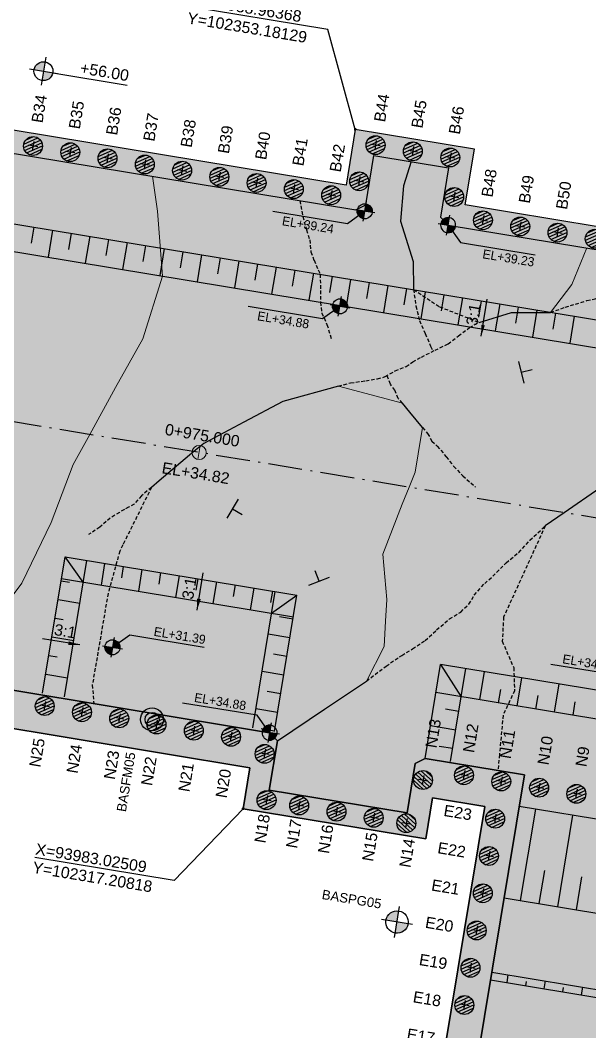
# Model space of a CAD drawing. Header units: metres. Extents: x 93017 to 94633, y 101979 to 102793.
# Drawn here: x 94204.4 to 94234.5, y 102266.9 to 102320.5 of the extents above; entities that cross this region are included whole.
import ezdxf
from ezdxf.enums import TextEntityAlignment as Align

# ---------------------------------------------------------------- set-up
doc = ezdxf.new("R2010")
doc.units = ezdxf.units.M
doc.header["$LTSCALE"] = 0.75
doc.header["$MEASUREMENT"] = 0
doc.linetypes.add('ACAD_ISO10W100', pattern=[18, 12, -3, 0, -3])
doc.linetypes.add('DASHED', pattern=[0.75, 0.5, -0.25])
for name, color, linetype in [('A-LEVELS', 2, 'Continuous'), ('CW403-Text 0.30 Height', 2, 'Continuous'), ('LEZANTES', 6, 'Continuous'), ('NAMEG', 6, 'Continuous'), ('OTM Hatch 0.15', 1, 'Continuous'), ('OTM Leaders', 2, 'Continuous'), ('OTM Levels 0.25', 2, 'Continuous'), ('OTM Line 0.11', 11, 'Continuous'), ('OTM Line 0.15', 1, 'Continuous'), ('OTM Line 0.35', 3, 'Continuous'), ('OTM Line 0.50', 6, 'Continuous'), ('OTM Line Axis 0.15', 1, 'ACAD_ISO10W100'), ('OTM Text 0.25', 2, 'Continuous'), ('STEEL1', 6, 'Continuous'), ('TEXT', 2, 'Continuous'), ('TOPO_POINTS', 2, 'Continuous')]:
    doc.layers.add(name, color=color, linetype=linetype)
doc.layers.add('contacts', color=2, linetype='Continuous', lineweight=20)
doc.styles.add('ARIAL', font='ARIAL.TTF')
doc.styles.add('DIM', font='wgsimpl.shx', dxfattribs={"width": 0.85})
doc.styles.add('WG-SIMPL', font='ugsimpl.shx', dxfattribs={"width": 1.05})
doc.dimstyles.new('Metro 1 to 100', dxfattribs={"dimtxt": 0.4, "dimasz": 0.3, "dimexe": 0, "dimexo": 0, "dimgap": 0.15, "dimtad": 1, "dimzin": 1, "dimdsep": 46, "dimtxsty": 'DIM', "dimcen": 0, "dimclrd": 256, "dimclre": 256, "dimclrt": 256, "dimadec": 0, "dimazin": 0, "dimtfac": 0.002556, "dimtmove": 2, "dimatfit": 0, "dimfxl": 0, "dimtolj": 1, "dimtzin": 0, "dimlwe": -1, "dimarcsym": 0})

# ---------------------------------------------------------------- blocks, each defined once
blk = doc.blocks.new('A-LEVEL')
at = {"layer": 'A-LEVELS'}
h = blk.add_hatch(color=256, dxfattribs=at)
h.paths.add_polyline_path([(0, 0.25, 0.414214), (-0.25, 0), (0, 0)])
h.paths.add_polyline_path([(0.25, 0), (0, 0), (0, -0.25, 0.414214)])
for p, q in [((0, 0.375), (0, -0.375)), ((-0.375, 0), (0.375, 0)), ((0.25, 0), (2.25, 0))]:
    blk.add_line(p, q, dxfattribs=at)
blk.add_circle((0, 0), 0.25, dxfattribs=at)
at = {"layer": 'A-LEVELS', "style": 'WG-SIMPL', "width": 1.05}
for rotation, p in [(360, (2.25, 0.101)), (0, (2.25, -0.401))]:
    blk.add_attdef('±000.0', text='', height=0.3, rotation=rotation, dxfattribs=at).set_placement(p, align=Align.RIGHT)
blk = doc.blocks.new('OTM Levels 0.35 1.200 plan EL')
at = {"layer": 'OTM Levels 0.25'}
for points in [[(0, 0.5, -0.414214), (0.5, 0), (0, 0)], [(-0.5, 0), (0, 0), (0, -0.5, -0.414214)]]:
    blk.add_hatch(color=256, dxfattribs=at).paths.add_polyline_path(points)
for p, q in [((0, 0), (1, 1)), ((1, 1), (6, 1)), ((-0.667, 0), (0.667, 0)), ((0, 0.667), (0, -0.667))]:
    blk.add_line(p, q, dxfattribs=at)
blk.add_circle((0, 0), 0.5, dxfattribs=at)
at = {"layer": 'OTM Levels 0.25', "style": 'WG-SIMPL'}
blk.add_attdef('EL+99.99', text='', height=0.6, dxfattribs=at).set_placement((6, 1.198), align=Align.RIGHT)
blk = doc.blocks.new('gh')
h = blk.add_hatch(color=132)
h.paths.add_polyline_path([(159.5, -197.427), (160.7, -197.427), (160.7, -201.426), (159.5, -201.426)])
h.paths.add_polyline_path([(157.514, -206.184), (160.399, -206.184), (160.7, -205.303), (160.7, -203.555), (159.5, -203.555), (159.5, -204.984), (157.514, -204.984)])
h.paths.add_polyline_path([(147.05, -224.994), (148.85, -224.994), (148.85, -229.266), (147.05, -229.014)])
h.paths.add_polyline_path([(104.647, -215.444), (104.647, -213.444), (119.626, -213.444), (120.1, -213.796), (120.1, -216.444), (127.5, -216.444), (127.5, -213.796), (127.974, -213.444), (133.3, -213.444), (133.3, -229.014), (137.146, -229.014), (137.146, -230.814), (131.5, -230.814), (131.5, -215.444), (128.7, -215.444), (128.7, -217.644), (118.9, -217.644), (118.9, -215.444)])
h.paths.add_polyline_path([(72.65, -189.444), (72.65, -185.384), (119.626, -185.384), (120.1, -185.032), (120.1, -182.384), (124.1, -182.384), (124.1, -185.032), (124.574, -185.384), (140.235, -185.384), (144.717, -178.282), (153.507, -183.826), (154.148, -182.811), (144.345, -176.624), (139.573, -184.184), (125.3, -184.184), (125.3, -181.184), (118.9, -181.184), (118.9, -184.184), (71.45, -184.184), (71.45, -189.444)])
h.paths.add_polyline_path([(100.647, -213.444), (102.647, -213.444), (102.647, -215.444), (102.134, -215.444), (100.647, -214.984)])
h.paths.add_polyline_path([(66.992, -189.764), (68.992, -189.764), (68.992, -190.964), (66.992, -190.964)])
h.paths.add_polyline_path([(62.992, -189.764), (64.992, -189.764), (64.992, -190.964), (62.992, -190.964)])
h.paths.add_polyline_path([(58.992, -189.764), (60.992, -189.764), (60.992, -190.964), (58.992, -190.964)])
h = blk.add_hatch(color=132)
edge = h.paths.add_edge_path()
edge.add_arc((142.18, -213.994), 0.5, 0, 360)
edge = h.paths.add_edge_path()
edge.add_arc((140.18, -213.994), 0.5, 0, 360)
edge = h.paths.add_edge_path()
edge.add_arc((138.18, -213.994), 0.5, 0, 360)
edge = h.paths.add_edge_path()
edge.add_arc((136.18, -213.994), 0.5, 0, 360)
edge = h.paths.add_edge_path()
edge.add_arc((134.18, -213.994), 0.5, 0, 360)
at = {"layer": 'LEZANTES', "color": 2, "ltscale": 0.5}
for points in [[(72.65, -189.444), (72.65, -185.384), (119.626, -185.384), (120.1, -185.032), (120.1, -182.384), (124.1, -182.384), (124.1, -185.032), (124.574, -185.384), (140.235, -185.384), (144.717, -178.282), (153.507, -183.826), (154.148, -182.811), (144.345, -176.624), (139.573, -184.184), (125.3, -184.184), (125.3, -181.184), (118.9, -181.184), (118.9, -184.184), (71.45, -184.184), (71.45, -189.444), (72.65, -189.444)], [(104.647, -215.444), (104.647, -213.444), (119.626, -213.444), (120.1, -213.796), (120.1, -216.444), (127.5, -216.444), (127.5, -213.796), (127.974, -213.444), (133.3, -213.444), (133.3, -229.014), (137.146, -229.014), (137.146, -230.814), (131.5, -230.814), (131.5, -215.444), (128.7, -215.444), (128.7, -217.644), (118.9, -217.644), (118.9, -215.444), (104.647, -215.444)]]:
    blk.add_lwpolyline(points, dxfattribs=at)
for centre in [(134.18, -213.994), (136.18, -213.994)]:
    blk.add_circle(centre, 0.5, dxfattribs=at)

msp = doc.modelspace()

# ---------------------------------------------------------------- hatches: boundary and pattern name
at = {"lineweight": -3}
msp.add_hatch(color=43, dxfattribs=at).paths.add_polyline_path([(94211.387, 102312.206), (94222.153, 102310.429), (94222.678, 102310.699), (94223.109, 102313.311), (94225.077, 102312.986), (94224.666, 102311.704), (94224.513, 102309.824), (94225.177, 102307.694), (94225.205, 102306.218), (94226.579, 102305.301), (94228.672, 102304.472), (94230.397, 102304.986), (94232.465, 102304.999), (94233.584, 102306.47), (94234.372, 102308.411), (94237.998, 102307.813), (94242.092, 102307.137), (94242.486, 102307.072), (94243.07, 102307.729), (94248.066, 102313.349), (94255.67, 102306.594), (94254.917, 102305.112), (94252.651, 102301.667), (94251.579, 102300.374), (94250.484, 102296.128), (94249.303, 102293.374), (94248.957, 102291.002), (94249.683, 102287.305), (94249.379, 102282.608), (94249.437, 102281.057), (94248.703, 102277.606), (94244.64, 102278.277), (94243.746, 102272.861), (94243.299, 102276.584), (94243.394, 102280.847), (94243.014, 102282.731), (94243.705, 102286.463), (94243.271, 102289.984), (94241.278, 102293.051), (94239.061, 102296.462), (94236.951, 102296.992), (94233.183, 102294.388), (94232.179, 102293.693), (94229.974, 102288.863), (94229.9, 102287.584), (94230.51, 102286.188), (94230.551, 102284.965), (94229.944, 102283.666), (94229.755, 102281.581), (94229.679, 102280.746), (94225.819, 102281.384), (94225.294, 102281.113), (94224.863, 102278.501), (94217.561, 102279.706), (94217.993, 102282.319), (94220.493, 102283.994), (94222.709, 102285.479), (94223.658, 102287.309), (94223.725, 102288.64), (94223.784, 102289.803), (94223.577, 102292.19), (94224.594, 102294.841), (94224.967, 102295.744), (94225.296, 102296.54), (94225.455, 102297.505), (94225.685, 102298.9), (94225.007, 102299.722), (94224.619, 102300.193), (94221.225, 102301.091), (94218.283, 102300.274), (94216.224, 102299.184), (94214.099, 102298.065), (94213.575, 102297.625), (94211.737, 102296.08), (94211.326, 102295.734), (94209.814, 102292.688), (94209.65, 102292.357), (94209.029, 102290.118), (94208.195, 102285.269), (94208.275, 102284.28), (94200.623, 102285.543), (94204.471, 102290.664), (94206.019, 102293.87), (94207.178, 102296.948), (94208.057, 102298.535), (94209.43, 102301.014), (94210.864, 102303.601), (94211.908, 102306.923), (94211.652, 102310.362)])
at = {"lineweight": -3, "true_color": 0xdebd9c}
for points in [[(94224.513, 102309.824), (94225.177, 102307.694), (94225.205, 102306.218), (94226.579, 102305.301), (94228.672, 102304.472), (94230.397, 102304.986), (94232.465, 102304.999), (94233.584, 102306.47), (94234.372, 102308.411), (94227.034, 102309.623), (94226.624, 102310.048), (94227.056, 102312.66), (94225.077, 102312.986), (94224.666, 102311.704)], [(94217.993, 102282.319), (94220.493, 102283.994), (94222.709, 102285.479), (94223.658, 102287.309), (94223.784, 102289.803), (94223.577, 102292.19), (94224.594, 102294.841), (94225.296, 102296.54), (94225.685, 102298.9), (94224.619, 102300.193), (94221.225, 102301.091), (94218.283, 102300.274), (94216.224, 102299.184), (94214.099, 102298.065), (94211.326, 102295.734), (94209.65, 102292.357), (94209.029, 102290.118), (94208.195, 102285.269), (94208.275, 102284.28), (94217.583, 102282.743)], [(94242.104, 102262.914), (94243.746, 102272.861), (94243.299, 102276.584), (94243.347, 102278.734), (94243.394, 102280.847), (94243.014, 102282.731), (94243.705, 102286.463), (94243.271, 102289.984), (94239.061, 102296.462), (94236.951, 102296.992), (94234.962, 102295.617), (94232.179, 102293.693), (94230.951, 102291.004), (94229.974, 102288.863), (94229.9, 102287.584), (94230.51, 102286.188), (94230.551, 102284.965), (94229.944, 102283.666), (94229.679, 102280.746), (94231.074, 102280.516), (94230.711, 102278.32), (94228.538, 102265.154)]]:
    msp.add_hatch(color=31, dxfattribs=at).paths.add_polyline_path(points)
at = {"layer": 'CW403-Text 0.30 Height', "ltscale": 0.1}
h = msp.add_hatch(color=253, dxfattribs=at)
edge = h.paths.add_edge_path()
edge.add_arc((94211.359, 102283.446), 0.606, 0, 360)
edge = h.paths.add_edge_path(flags=16)
edge.add_arc((94211.359, 102283.446), 0.373, 0, 360)
at = {"layer": 'NAMEG'}
h = msp.add_hatch(color=253, dxfattribs=at)
edge = h.paths.add_edge_path()
edge.add_ellipse((94224.332, 102272.714), major_axis=(0.346, -0.483), ratio=1, start_angle=-45, end_angle=45)
edge.add_line((94224.918, 102272.618), (94224.332, 102272.714))
edge.add_line((94224.332, 102272.714), (94224.235, 102272.128))
edge = h.paths.add_edge_path()
edge.add_ellipse((94224.332, 102272.714), major_axis=(0.346, -0.483), ratio=1, start_angle=135, end_angle=225)
edge.add_line((94223.746, 102272.811), (94224.332, 102272.714))
edge.add_line((94224.332, 102272.714), (94224.429, 102273.3))
at = {"layer": 'OTM Line 0.11', "ltscale": 0.1}
h = msp.add_hatch(dxfattribs=at)
h.set_pattern_fill('LINE', color=256, scale=0.05, angle=23.9915, style=0)
h.set_pattern_definition([(23.99150133, (-34400.84536, 50275.85868), (-0.0645479298, 0.14503491737), [])])
edge = h.paths.add_edge_path()
edge.add_arc((94205.055, 102313.809), 0.5, -54.6323, 305.3677)
h = msp.add_hatch(dxfattribs=at)
h.set_pattern_fill('LINE', color=256, scale=0.05, angle=23.9915, style=0)
h.set_pattern_definition([(23.99150133, (-34382.70702, 50275.90493), (-0.0645479298, 0.14503491737), [])])
edge = h.paths.add_edge_path()
edge.add_arc((94223.194, 102313.855), 0.5, -54.6323, 305.3677)
h = msp.add_hatch(dxfattribs=at)
h.set_pattern_fill('LINE', color=256, scale=0.05, angle=23.9915, style=0)
h.set_pattern_definition([(23.99150133, (-34398.87207, 50275.53292), (-0.0645479298, 0.14503491737), [])])
edge = h.paths.add_edge_path()
edge.add_arc((94207.029, 102313.483), 0.5, -54.6323, 305.3677)
h = msp.add_hatch(dxfattribs=at)
h.set_pattern_fill('LINE', color=256, scale=0.05, angle=23.9915, style=0)
h.set_pattern_definition([(23.99150133, (-34380.73372, 50275.57917), (-0.0645479298, 0.14503491737), [])])
edge = h.paths.add_edge_path()
edge.add_arc((94225.167, 102313.529), 0.5, -54.6323, 305.3677)
h = msp.add_hatch(dxfattribs=at)
h.set_pattern_fill('LINE', color=256, scale=0.05, angle=23.9915, style=0)
h.set_pattern_definition([(23.99150133, (-34396.89878, 50275.20716), (-0.0645479298, 0.14503491737), [])])
edge = h.paths.add_edge_path()
edge.add_arc((94209.002, 102313.157), 0.5, -54.6323, 305.3677)
h = msp.add_hatch(dxfattribs=at)
h.set_pattern_fill('LINE', color=256, scale=0.05, angle=23.9915, style=0)
h.set_pattern_definition([(23.99150133, (-34394.92549, 50274.8814), (-0.0645479298, 0.14503491737), [])])
edge = h.paths.add_edge_path()
edge.add_arc((94210.975, 102312.831), 0.5, -54.6323, 305.3677)
h = msp.add_hatch(dxfattribs=at)
h.set_pattern_fill('LINE', color=256, scale=0.05, angle=23.9915, style=0)
h.set_pattern_definition([(23.99150133, (-34378.75056, 50275.25178), (-0.0645479298, 0.14503491737), [])])
edge = h.paths.add_edge_path()
edge.add_arc((94227.15, 102313.202), 0.5, -54.6323, 305.3677)
h = msp.add_hatch(dxfattribs=at)
h.set_pattern_fill('LINE', color=256, scale=0.05, angle=23.9915, style=0)
h.set_pattern_definition([(23.99150133, (-34392.9522, 50274.55564), (-0.0645479298, 0.14503491737), [])])
edge = h.paths.add_edge_path()
edge.add_arc((94212.949, 102312.506), 0.5, -54.6323, 305.3677)
h = msp.add_hatch(dxfattribs=at)
h.set_pattern_fill('LINE', color=256, scale=0.05, angle=23.9915, style=0)
h.set_pattern_definition([(23.99150133, (-34390.9789, 50274.22988), (-0.0645479298, 0.14503491737), [])])
edge = h.paths.add_edge_path()
edge.add_arc((94214.922, 102312.18), 0.5, -54.6323, 305.3677)
h = msp.add_hatch(dxfattribs=at)
h.set_pattern_fill('LINE', color=256, scale=0.05, angle=23.9915, style=0)
h.set_pattern_definition([(23.99150133, (-34389.00561, 50273.90412), (-0.0645479298, 0.14503491737), [])])
edge = h.paths.add_edge_path()
edge.add_arc((94216.895, 102311.854), 0.5, -54.6323, 305.3677)
h = msp.add_hatch(dxfattribs=at)
h.set_pattern_fill('LINE', color=256, scale=0.05, angle=23.9915, style=0)
h.set_pattern_definition([(23.99150133, (-34383.57538, 50273.9908), (-0.0645479298, 0.14503491737), [])])
edge = h.paths.add_edge_path()
edge.add_arc((94222.325, 102311.941), 0.5, -54.6323, 305.3677)
h = msp.add_hatch(dxfattribs=at)
h.set_pattern_fill('LINE', color=256, scale=0.05, angle=23.9915, style=0)
h.set_pattern_definition([(23.99150133, (-34387.03232, 50273.57836), (-0.0645479298, 0.14503491737), [])])
edge = h.paths.add_edge_path()
edge.add_arc((94218.868, 102311.528), 0.5, -54.6323, 305.3677)
h = msp.add_hatch(dxfattribs=at)
h.set_pattern_fill('LINE', color=256, scale=0.05, angle=23.9915, style=0)
h.set_pattern_definition([(23.99150133, (-34385.05903, 50273.2526), (-0.0645479298, 0.14503491737), [])])
edge = h.paths.add_edge_path()
edge.add_arc((94220.842, 102311.203), 0.5, -54.6323, 305.3677)
h = msp.add_hatch(dxfattribs=at)
h.set_pattern_fill('LINE', color=256, scale=0.05, angle=23.9915, style=0)
h.set_pattern_definition([(23.99150133, (-34378.54349, 50273.16012), (-0.0645479298, 0.14503491737), [])])
edge = h.paths.add_edge_path()
edge.add_arc((94227.357, 102311.11), 0.5, -54.6323, 305.3677)
h = msp.add_hatch(dxfattribs=at)
h.set_pattern_fill('LINE', color=256, scale=0.05, angle=23.9915, style=0)
h.set_pattern_definition([(23.99150133, (-34377.02048, 50271.92557), (-0.0645479298, 0.14503491737), [])])
edge = h.paths.add_edge_path()
edge.add_arc((94228.88, 102309.876), 0.5, -54.6323, 305.3677)
h = msp.add_hatch(dxfattribs=at)
h.set_pattern_fill('LINE', color=256, scale=0.05, angle=23.9915, style=0)
h.set_pattern_definition([(23.99150133, (-34375.0472, 50271.59981), (-0.0645479298, 0.14503491737), [])])
edge = h.paths.add_edge_path()
edge.add_arc((94230.854, 102309.55), 0.5, -54.6323, 305.3677)
h = msp.add_hatch(dxfattribs=at)
h.set_pattern_fill('LINE', color=256, scale=0.05, angle=23.9915, style=0)
h.set_pattern_definition([(23.99150133, (-34373.0739, 50271.27405), (-0.0645479298, 0.14503491737), [])])
edge = h.paths.add_edge_path()
edge.add_arc((94232.827, 102309.224), 0.5, -54.6323, 305.3677)
h = msp.add_hatch(dxfattribs=at)
h.set_pattern_fill('LINE', color=256, scale=0.05, angle=23.9915, style=0)
h.set_pattern_definition([(23.99150133, (-34371.10061, 50270.94829), (-0.0645479298, 0.14503491737), [])])
edge = h.paths.add_edge_path()
edge.add_arc((94234.8, 102308.898), 0.5, -54.6323, 305.3677)
h = msp.add_hatch(dxfattribs=at)
h.set_pattern_fill('LINE', color=256, scale=0.05, angle=23.9915, style=0)
h.set_pattern_definition([(23.99150133, (-34400.22628, 50246.2018), (-0.0645479298, 0.14503491737), [])])
edge = h.paths.add_edge_path()
edge.add_arc((94205.674, 102284.152), 0.5, -54.6323, 305.3677)
h = msp.add_hatch(dxfattribs=at)
h.set_pattern_fill('LINE', color=256, scale=0.05, angle=23.9915, style=0)
h.set_pattern_definition([(23.99150133, (-34398.25299, 50245.87604), (-0.0645479298, 0.14503491737), [])])
edge = h.paths.add_edge_path()
edge.add_arc((94207.648, 102283.826), 0.5, -54.6323, 305.3677)
h = msp.add_hatch(dxfattribs=at)
h.set_pattern_fill('LINE', color=256, scale=0.05, angle=23.9915, style=0)
h.set_pattern_definition([(23.99150133, (-34396.2797, 50245.55028), (-0.0645479298, 0.14503491737), [])])
edge = h.paths.add_edge_path()
edge.add_arc((94209.621, 102283.5), 0.5, -54.6323, 305.3677)
h = msp.add_hatch(dxfattribs=at)
h.set_pattern_fill('LINE', color=256, scale=0.05, angle=23.9915, style=0)
h.set_pattern_definition([(23.99150133, (-34394.3064, 50245.22452), (-0.0645479298, 0.14503491737), [])])
edge = h.paths.add_edge_path()
edge.add_arc((94211.594, 102283.174), 0.5, -54.6323, 305.3677)
h = msp.add_hatch(dxfattribs=at)
h.set_pattern_fill('LINE', color=256, scale=0.05, angle=23.9915, style=0)
h.set_pattern_definition([(23.99150133, (-34392.33311, 50244.89876), (-0.0645479298, 0.14503491737), [])])
edge = h.paths.add_edge_path()
edge.add_arc((94213.568, 102282.849), 0.5, -54.6323, 305.3677)
h = msp.add_hatch(dxfattribs=at)
h.set_pattern_fill('LINE', color=256, scale=0.05, angle=23.9915, style=0)
h.set_pattern_definition([(23.99150133, (-34390.35982, 50244.573), (-0.0645479298, 0.14503491737), [])])
edge = h.paths.add_edge_path()
edge.add_arc((94215.541, 102282.523), 0.5, -54.6323, 305.3677)
h = msp.add_hatch(dxfattribs=at)
h.set_pattern_fill('LINE', color=256, scale=0.05, angle=23.9915, style=0)
h.set_pattern_definition([(23.99150133, (-34388.58067, 50243.67118), (-0.0645479298, 0.14503491737), [])])
edge = h.paths.add_edge_path()
edge.add_arc((94217.32, 102281.621), 0.5, -54.6323, 305.3677)
h = msp.add_hatch(dxfattribs=at)
h.set_pattern_fill('LINE', color=256, scale=0.05, angle=23.9915, style=0)
h.set_pattern_definition([(137.26035642, (199282.396, 11668.3283), (0.10773854548, 0.1165931744), [])])
edge = h.paths.add_edge_path()
edge.add_arc((94225.707, 102280.237), 0.5, 215.8842, 575.8842, ccw=False)
h = msp.add_hatch(dxfattribs=at)
h.set_pattern_fill('LINE', color=256, scale=0.05, angle=23.9915, style=0)
h.set_pattern_definition([(23.99150133, (-34378.0245, 50242.53664), (-0.0645479298, 0.14503491737), [])])
edge = h.paths.add_edge_path()
edge.add_arc((94227.876, 102280.487), 0.5, -54.6323, 305.3677)
h = msp.add_hatch(dxfattribs=at)
h.set_pattern_fill('LINE', color=256, scale=0.05, angle=23.9915, style=0)
h.set_pattern_definition([(23.99150133, (-34376.0512, 50242.21088), (-0.0645479298, 0.14503491737), [])])
edge = h.paths.add_edge_path()
edge.add_arc((94229.85, 102280.161), 0.5, -54.6323, 305.3677)
h = msp.add_hatch(dxfattribs=at)
h.set_pattern_fill('LINE', color=256, scale=0.05, angle=23.9915, style=0)
h.set_pattern_definition([(23.99150133, (-34374.04831, 50241.88024), (-0.0645479298, 0.14503491737), [])])
edge = h.paths.add_edge_path()
edge.add_arc((94231.852, 102279.83), 0.5, -54.6323, 305.3677)
h = msp.add_hatch(dxfattribs=at)
h.set_pattern_fill('LINE', color=256, scale=0.05, angle=23.9915, style=0)
h.set_pattern_definition([(23.99150133, (-34372.07502, 50241.55448), (-0.0645479298, 0.14503491737), [])])
edge = h.paths.add_edge_path()
edge.add_arc((94233.826, 102279.504), 0.5, -54.6323, 305.3677)
h = msp.add_hatch(dxfattribs=at)
h.set_pattern_fill('LINE', color=256, scale=0.05, angle=23.9915, style=0)
h.set_pattern_definition([(23.99150133, (-34388.47826, 50241.22179), (-0.0645479298, 0.14503491737), [])])
edge = h.paths.add_edge_path()
edge.add_arc((94217.422, 102279.172), 0.5, -54.6323, 305.3677)
h = msp.add_hatch(dxfattribs=at)
h.set_pattern_fill('LINE', color=256, scale=0.05, angle=23.9915, style=0)
h.set_pattern_definition([(23.99150133, (-34386.75163, 50240.93675), (-0.0645479298, 0.14503491737), [])])
edge = h.paths.add_edge_path()
edge.add_arc((94219.149, 102278.887), 0.5, -54.6323, 305.3677)
h = msp.add_hatch(dxfattribs=at)
h.set_pattern_fill('LINE', color=256, scale=0.05, angle=23.9915, style=0)
h.set_pattern_definition([(23.99150133, (-34384.7734, 50240.61017), (-0.0645479298, 0.14503491737), [])])
edge = h.paths.add_edge_path()
edge.add_arc((94221.127, 102278.56), 0.5, -54.6323, 305.3677)
h = msp.add_hatch(dxfattribs=at)
h.set_pattern_fill('LINE', color=256, scale=0.05, angle=23.9915, style=0)
h.set_pattern_definition([(23.99150133, (-34382.80504, 50240.28523), (-0.0645479298, 0.14503491737), [])])
edge = h.paths.add_edge_path()
edge.add_arc((94223.096, 102278.235), 0.5, -54.6323, 305.3677)
h = msp.add_hatch(dxfattribs=at)
h.set_pattern_fill('LINE', color=256, scale=0.05, angle=23.9915, style=0)
h.set_pattern_definition([(137.26035642, (199281.51176, 11666.04179), (0.10773854548, 0.1165931744), [])])
edge = h.paths.add_edge_path()
edge.add_arc((94224.822, 102277.95), 0.5, 215.8842, 575.8842, ccw=False)
h = msp.add_hatch(dxfattribs=at)
h.set_pattern_fill('LINE', color=256, scale=0.05, angle=23.9915, style=0)
h.set_pattern_definition([(23.99150133, (-34376.37696, 50240.23759), (-0.0645479298, 0.14503491737), [])])
edge = h.paths.add_edge_path()
edge.add_arc((94229.524, 102278.188), 0.5, -54.6323, 305.3677)
h = msp.add_hatch(dxfattribs=at)
h.set_pattern_fill('LINE', color=256, scale=0.05, angle=23.9915, style=0)
h.set_pattern_definition([(23.99150133, (-34376.70272, 50238.2643), (-0.0645479298, 0.14503491737), [])])
edge = h.paths.add_edge_path()
edge.add_arc((94229.198, 102276.214), 0.5, -54.6323, 305.3677)
h = msp.add_hatch(dxfattribs=at)
h.set_pattern_fill('LINE', color=256, scale=0.05, angle=23.9915, style=0)
h.set_pattern_definition([(23.99150133, (-34377.02863, 50236.29006), (-0.0645479298, 0.14503491737), [])])
edge = h.paths.add_edge_path()
edge.add_arc((94228.872, 102274.24), 0.5, -54.6323, 305.3677)
h = msp.add_hatch(dxfattribs=at)
h.set_pattern_fill('LINE', color=256, scale=0.05, angle=23.9915, style=0)
h.set_pattern_definition([(23.99150133, (-34377.35424, 50234.31771), (-0.0645479298, 0.14503491737), [])])
edge = h.paths.add_edge_path()
edge.add_arc((94228.546, 102272.268), 0.5, -54.6323, 305.3677)
h = msp.add_hatch(dxfattribs=at)
h.set_pattern_fill('LINE', color=256, scale=0.05, angle=23.9915, style=0)
h.set_pattern_definition([(23.99150133, (-34377.68, 50232.34442), (-0.0645479298, 0.14503491737), [])])
edge = h.paths.add_edge_path()
edge.add_arc((94228.221, 102270.294), 0.5, -54.6323, 305.3677)
h = msp.add_hatch(dxfattribs=at)
h.set_pattern_fill('LINE', color=256, scale=0.05, angle=23.9915, style=0)
h.set_pattern_definition([(23.99150133, (-34378.00576, 50230.37113), (-0.0645479298, 0.14503491737), [])])
edge = h.paths.add_edge_path()
edge.add_arc((94227.895, 102268.321), 0.5, -54.6323, 305.3677)
at = {"layer": 'OTM Text 0.25', "ltscale": 0.5, "true_color": 0xc4c487}
msp.add_hatch(color=53, dxfattribs=at).paths.add_polyline_path([(94203.012, 102313.588), (94201.888, 102311.96), (94198.192, 102307.308), (94193.743, 102300.899), (94193.564, 102298.749), (94192.528, 102293.686), (94192.134, 102288.894), (94197.953, 102285.984), (94200.623, 102285.543), (94202.51, 102288.054), (94204.471, 102290.664), (94206.019, 102293.87), (94207.178, 102296.948), (94208.925, 102300.102), (94209.43, 102301.014), (94210.864, 102303.601), (94211.908, 102306.923), (94211.652, 102310.362), (94211.387, 102312.206)])

# ---------------------------------------------------------------- linework, layer by layer
at = {"color": 1, "lineweight": -3}
for points in [[(94225.077, 102312.986), (94224.666, 102311.704), (94224.513, 102309.824), (94225.177, 102307.694), (94225.205, 102306.218)], [(94228.672, 102304.472), (94230.397, 102304.986), (94232.465, 102304.999)], [(94221.225, 102301.091), (94218.283, 102300.274), (94216.224, 102299.184), (94214.099, 102298.065), (94213.575, 102297.625), (94211.737, 102296.08), (94211.326, 102295.734)], [(94225.685, 102298.9), (94225.007, 102299.722), (94224.619, 102300.193)], [(94236.951, 102296.992), (94233.183, 102294.388), (94232.179, 102293.693)], [(94217.993, 102282.319), (94220.493, 102283.994), (94222.709, 102285.479)]]:
    msp.add_lwpolyline(points, dxfattribs=at)
at = {"layer": 'contacts'}
for p, q in [((94233.584, 102306.47), (94234.372, 102308.411)), ((94232.465, 102304.999), (94233.584, 102306.47)), ((94224.619, 102300.193), (94221.225, 102301.091))]:
    msp.add_line(p, q, dxfattribs=at)
at = {"layer": 'contacts', "flags": 128}
for points in [[(94200.623, 102285.543), (94204.471, 102290.664), (94206.019, 102293.87), (94207.178, 102296.948), (94208.057, 102298.535), (94209.43, 102301.014), (94210.864, 102303.601), (94211.908, 102306.923), (94211.652, 102310.362), (94211.387, 102312.206)], [(94222.709, 102285.479), (94223.658, 102287.309), (94223.725, 102288.64), (94223.784, 102289.803), (94223.577, 102292.19), (94224.594, 102294.841), (94224.967, 102295.744), (94225.296, 102296.54), (94225.455, 102297.505), (94225.685, 102298.9)]]:
    msp.add_lwpolyline(points, dxfattribs=at)
at = {"layer": 'CW403-Text 0.30 Height', "color": 253, "ltscale": 0.1}
for radius in [0.606, 0.373]:
    msp.add_circle((94211.359, 102283.446), radius, dxfattribs=at)
at = {"layer": 'LEZANTES', "color": 2, "ltscale": 0.5}
for points in [[(94244.535, 102266.588), (94246.221, 102276.799), (94250.918, 102276.024), (94253.144, 102279.754), (94253.864, 102284.112), (94256.147, 102283.735), (94258.993, 102283.265), (94259.434, 102284.085), (94259.719, 102285.811), (94260.065, 102287.91), (94260.717, 102291.856), (94261.496, 102296.575), (94256.069, 102297.471), (94257.563, 102306.518), (94256.633, 102307.344), (94247.969, 102315.046), (94242.029, 102308.364), (94227.946, 102310.688), (94228.435, 102313.648), (94222.121, 102314.691), (94221.632, 102311.731), (94174.816, 102319.46)], [(94175.804, 102318.08), (94222.153, 102310.429), (94222.678, 102310.699), (94223.109, 102313.311), (94227.056, 102312.66), (94226.624, 102310.048), (94227.034, 102309.623), (94242.486, 102307.072), (94248.066, 102313.349), (94255.836, 102306.447), (94256.271, 102306.06), (94254.69, 102296.483), (94260.116, 102295.587), (94259.533, 102292.052), (94258.881, 102288.106), (94258.535, 102286.006), (94258.302, 102284.596), (94256.342, 102284.919), (94252.875, 102285.491), (94251.997, 102280.173), (94250.307, 102277.341), (94244.64, 102278.277), (94242.759, 102266.881)], [(94228.538, 102265.154), (94231.074, 102280.516), (94225.819, 102281.384), (94225.294, 102281.113), (94224.863, 102278.501), (94217.561, 102279.706), (94217.993, 102282.319), (94217.583, 102282.743), (94202.804, 102285.183)], [(94202.478, 102283.21), (94216.54, 102280.888), (94216.182, 102278.718), (94225.851, 102277.121), (94226.209, 102279.292), (94228.972, 102278.836), (94226.468, 102263.671)]]:
    msp.add_lwpolyline(points, dxfattribs=at)
at = {"layer": 'NAMEG', "color": 253}
for p, q in [((94224.196, 102271.894, -60.208), (94224.467, 102273.535, -60.208)), ((94225.152, 102272.579, -60.208), (94223.511, 102272.85, -60.208))]:
    msp.add_line(p, q, dxfattribs=at)
msp.add_ellipse((94224.332, 102272.714, -60.208), major_axis=(-0.483, -0.346), ratio=1, start_param=5.497787, end_param=11.780972, dxfattribs=at)
at = {"layer": 'OTM Hatch 0.15'}
for p, q in [((94205.1, 102309.517), (94204.96, 102308.663)), ((94206.087, 102309.354), (94205.851, 102307.923)), ((94207.074, 102309.191), (94206.933, 102308.337)), ((94208.06, 102309.028), (94207.824, 102307.597)), ((94209.047, 102308.865), (94208.906, 102308.012)), ((94210.034, 102308.702), (94209.798, 102307.272)), ((94211.02, 102308.539), (94210.879, 102307.686)), ((94212.007, 102308.377), (94211.771, 102306.946)), ((94212.994, 102308.214), (94212.853, 102307.36)), ((94213.98, 102308.051), (94213.744, 102306.62)), ((94214.967, 102307.888), (94214.826, 102307.034)), ((94215.954, 102307.725), (94215.717, 102306.294)), ((94216.94, 102307.562), (94216.799, 102306.709)), ((94217.927, 102307.399), (94217.691, 102305.969)), ((94218.914, 102307.236), (94218.773, 102306.383)), ((94219.9, 102307.073), (94219.664, 102305.643)), ((94220.887, 102306.911), (94220.746, 102306.057)), ((94221.873, 102306.748), (94221.637, 102305.317)), ((94222.86, 102306.585), (94222.719, 102305.731)), ((94223.847, 102306.422), (94223.611, 102304.991)), ((94224.833, 102306.259), (94224.693, 102305.406)), ((94225.82, 102306.096), (94225.584, 102304.666)), ((94226.807, 102305.933), (94226.666, 102305.08)), ((94227.793, 102305.77), (94227.557, 102304.34)), ((94228.78, 102305.608), (94228.639, 102304.754)), ((94229.767, 102305.445), (94229.53, 102304.014)), ((94230.753, 102305.282), (94230.612, 102304.428)), ((94231.74, 102305.119), (94231.504, 102303.688)), ((94232.727, 102304.956), (94232.586, 102304.103)), ((94233.713, 102304.793), (94233.477, 102303.363)), ((94205.565, 102284.829), (94206.758, 102292.051)), ((94206.716, 102284.639), (94207.908, 102291.861)), ((94206.758, 102292.051), (94219.032, 102290.025)), ((94207.718, 102290.71), (94206.758, 102292.051)), ((94208.849, 102291.705), (94208.66, 102290.555)), ((94209.836, 102291.543), (94209.737, 102290.941)), ((94210.823, 102291.38), (94210.633, 102290.229)), ((94206.548, 102290.778), (94206.982, 102290.706)), ((94206.568, 102290.9), (94218.842, 102288.874)), ((94211.809, 102291.217), (94211.71, 102290.615)), ((94212.796, 102291.054), (94212.606, 102289.904)), ((94213.783, 102290.891), (94213.683, 102290.289)), ((94214.769, 102290.728), (94214.579, 102289.578)), ((94215.756, 102290.565), (94215.657, 102289.963)), ((94216.743, 102290.402), (94216.553, 102289.252)), ((94216.689, 102282.992), (94217.881, 102290.214)), ((94217.729, 102290.24), (94217.63, 102289.638)), ((94206.385, 102289.791), (94207.535, 102289.601)), ((94217.691, 102289.064), (94219.032, 102290.025)), ((94217.839, 102282.802), (94219.032, 102290.025)), ((94206.222, 102288.805), (94206.656, 102288.733)), ((94218.822, 102288.752), (94218.111, 102288.869)), ((94206.059, 102287.818), (94207.209, 102287.628)), ((94218.659, 102287.765), (94217.508, 102287.955)), ((94205.896, 102286.831), (94206.33, 102286.76)), ((94218.496, 102286.778), (94217.785, 102286.896)), ((94218.333, 102285.792), (94217.182, 102285.982)), ((94226.64, 102286.361), (94227.731, 102284.641)), ((94228.718, 102284.478), (94228.965, 102285.978)), ((94205.733, 102285.845), (94206.884, 102285.655)), ((94230.691, 102284.152), (94230.938, 102285.652)), ((94218.17, 102284.805), (94217.46, 102284.922)), ((94229.704, 102284.315), (94229.822, 102285.03)), ((94232.664, 102283.826), (94232.912, 102285.326)), ((94231.678, 102283.989), (94231.796, 102284.705)), ((94233.651, 102283.664), (94233.769, 102284.379)), ((94218.007, 102283.819), (94216.857, 102284.008)), ((94227.604, 102283.871), (94226.889, 102283.989)), ((94217.844, 102282.832), (94217.134, 102282.949)), ((94227.441, 102282.884), (94226.103, 102283.105)), ((94227.278, 102281.898), (94226.563, 102282.016)), ((94230.872, 102273.852), (94231.672, 102278.695)), ((94232.846, 102273.526), (94233.645, 102278.369)), ((94231.859, 102273.689), (94232.148, 102275.437)), ((94233.832, 102273.363), (94234.121, 102275.111)), ((94230.155, 102269.508), (94230.224, 102269.923)), ((94231.142, 102269.345), (94231.179, 102269.57)), ((94232.129, 102269.182), (94232.197, 102269.597)), ((94233.115, 102269.019), (94233.152, 102269.244)), ((94234.102, 102268.857), (94234.17, 102269.272))]:
    msp.add_line(p, q, dxfattribs=at)
at = {"layer": 'OTM Line 0.15'}
for p, q in [((94205.302, 102313.768), (94204.809, 102313.849)), ((94205.096, 102314.055), (94205.015, 102313.562)), ((94223.44, 102313.814), (94222.947, 102313.896)), ((94223.234, 102314.102), (94223.153, 102313.608)), ((94225.208, 102313.776), (94225.126, 102313.282)), ((94207.275, 102313.442), (94206.782, 102313.524)), ((94207.069, 102313.73), (94206.988, 102313.236)), ((94209.043, 102313.404), (94208.961, 102312.91)), ((94225.414, 102313.488), (94224.92, 102313.57)), ((94227.397, 102313.161), (94226.903, 102313.242)), ((94227.191, 102313.448), (94227.109, 102312.955)), ((94209.249, 102313.116), (94208.755, 102313.198)), ((94211.222, 102312.791), (94210.729, 102312.872)), ((94211.016, 102313.078), (94210.935, 102312.585)), ((94212.989, 102312.752), (94212.908, 102312.259)), ((94213.195, 102312.465), (94212.702, 102312.546)), ((94215.168, 102312.139), (94214.675, 102312.221)), ((94214.963, 102312.426), (94214.881, 102311.933)), ((94222.366, 102312.187), (94222.285, 102311.694)), ((94217.142, 102311.813), (94216.648, 102311.895)), ((94216.936, 102312.101), (94216.854, 102311.607)), ((94218.909, 102311.775), (94218.828, 102311.282)), ((94222.572, 102311.9), (94222.079, 102311.981)), ((94219.115, 102311.488), (94218.622, 102311.569)), ((94221.088, 102311.162), (94220.595, 102311.243)), ((94220.882, 102311.449), (94220.801, 102310.956)), ((94227.604, 102311.069), (94227.111, 102311.151)), ((94227.398, 102311.357), (94227.317, 102310.863)), ((94228.921, 102310.122), (94228.84, 102309.629)), ((94229.127, 102309.835), (94228.634, 102309.916)), ((94231.1, 102309.509), (94230.607, 102309.59)), ((94230.894, 102309.796), (94230.813, 102309.303)), ((94232.868, 102309.471), (94232.786, 102308.977)), ((94233.073, 102309.183), (94232.58, 102309.265)), ((94205.715, 102284.398), (94205.634, 102283.905)), ((94205.921, 102284.111), (94205.428, 102284.192)), ((94207.894, 102283.785), (94207.401, 102283.867)), ((94207.688, 102284.073), (94207.607, 102283.579)), ((94209.868, 102283.459), (94209.374, 102283.541)), ((94209.662, 102283.747), (94209.58, 102283.254)), ((94211.841, 102283.134), (94211.348, 102283.215)), ((94211.635, 102283.421), (94211.554, 102282.928)), ((94213.814, 102282.808), (94213.321, 102282.889)), ((94213.608, 102283.095), (94213.527, 102282.602)), ((94215.582, 102282.77), (94215.5, 102282.276)), ((94215.788, 102282.482), (94215.294, 102282.564)), ((94217.567, 102281.58), (94217.073, 102281.662)), ((94217.361, 102281.868), (94217.279, 102281.374)), ((94227.917, 102280.733), (94227.836, 102280.24)), ((94225.46, 102280.277), (94225.953, 102280.196)), ((94225.747, 102280.483), (94225.666, 102279.99)), ((94228.123, 102280.446), (94227.63, 102280.527)), ((94230.096, 102280.12), (94229.603, 102280.202)), ((94229.89, 102280.407), (94229.809, 102279.914)), ((94231.893, 102280.077), (94231.812, 102279.584)), ((94232.099, 102279.789), (94231.606, 102279.871)), ((94234.072, 102279.464), (94233.579, 102279.545)), ((94233.866, 102279.751), (94233.785, 102279.258)), ((94217.669, 102279.131), (94217.176, 102279.212)), ((94217.463, 102279.418), (94217.382, 102278.925)), ((94219.396, 102278.846), (94218.902, 102278.927)), ((94219.19, 102279.133), (94219.108, 102278.64)), ((94221.374, 102278.519), (94220.881, 102278.601)), ((94221.168, 102278.807), (94221.087, 102278.313)), ((94223.136, 102278.482), (94223.055, 102277.988)), ((94229.564, 102278.434), (94229.483, 102277.941)), ((94223.342, 102278.194), (94222.849, 102278.276)), ((94224.576, 102277.991), (94225.069, 102277.909)), ((94224.863, 102278.197), (94224.782, 102277.703)), ((94229.77, 102278.147), (94229.277, 102278.228)), ((94229.445, 102276.174), (94228.951, 102276.255)), ((94229.239, 102276.461), (94229.157, 102275.968)), ((94229.119, 102274.199), (94228.625, 102274.281)), ((94228.913, 102274.487), (94228.831, 102273.993)), ((94228.587, 102272.514), (94228.506, 102272.021)), ((94228.793, 102272.227), (94228.3, 102272.308)), ((94228.261, 102270.541), (94228.18, 102270.048)), ((94228.467, 102270.254), (94227.974, 102270.335)), ((94228.142, 102268.28), (94227.648, 102268.362)), ((94227.936, 102268.568), (94227.854, 102268.074))]:
    msp.add_line(p, q, dxfattribs=at)
at = {"layer": 'OTM Line 0.15', "ltscale": 0.04}
for p, q in [((94184.582, 102312.904), (94255.469, 102301.202)), ((94182.911, 102311.71), (94255.233, 102299.771)), ((94225.819, 102281.384), (94226.64, 102286.361)), ((94252.27, 102282.13), (94226.64, 102286.362)), ((94227.165, 102281.212), (94227.979, 102286.141)), ((94252.071, 102280.623), (94226.393, 102284.862)), ((94244.363, 102276.6), (94230.797, 102278.839)), ((94229.997, 102273.996), (94243.564, 102271.757)), ((94229.349, 102270.067), (94242.915, 102267.827)), ((94229.28, 102269.652), (94242.847, 102267.413))]:
    msp.add_line(p, q, dxfattribs=at)
at = {"layer": 'OTM Line 0.15'}
for centre in [(94205.055, 102313.809), (94223.194, 102313.855), (94207.029, 102313.483), (94225.167, 102313.529), (94209.002, 102313.157), (94210.975, 102312.831), (94227.15, 102313.202), (94212.949, 102312.506), (94214.922, 102312.18), (94216.895, 102311.854), (94222.325, 102311.941), (94218.868, 102311.528), (94220.842, 102311.203), (94227.357, 102311.11), (94228.88, 102309.876), (94230.854, 102309.55), (94232.827, 102309.224), (94234.8, 102308.898), (94205.674, 102284.152), (94207.648, 102283.826), (94209.621, 102283.5), (94211.594, 102283.174), (94213.568, 102282.849), (94215.541, 102282.523), (94217.32, 102281.621), (94225.707, 102280.237), (94227.876, 102280.487), (94229.85, 102280.161), (94231.852, 102279.83), (94233.826, 102279.504), (94217.422, 102279.172), (94219.149, 102278.887), (94221.127, 102278.56), (94223.096, 102278.235), (94224.822, 102277.95), (94229.524, 102278.188), (94229.198, 102276.214), (94228.872, 102274.24), (94228.546, 102272.268), (94228.221, 102270.294), (94227.895, 102268.321)]:
    msp.add_circle(centre, 0.5, dxfattribs=at)
at = {"layer": 'OTM Line 0.35', "ltscale": 0.05}
msp.add_line((94222.62, 102310.351), (94222.153, 102310.429), dxfattribs=at)
at = {"layer": 'OTM Line 0.50', "color": 7}
for p, q in [((94230.762, 102302.398), (94231.05, 102301.252)), ((94230.906, 102301.825), (94231.478, 102301.969)), ((94215.926, 102295.112), (94215.324, 102294.096)), ((94215.625, 102294.604), (94216.133, 102294.303)), ((94220.207, 102290.761), (94219.994, 102291.312)), ((94219.656, 102290.547), (94220.758, 102290.974))]:
    msp.add_line(p, q, dxfattribs=at)
at = {"layer": 'OTM Line Axis 0.15', "color": 2, "ltscale": 0.2, "flags": 128}
msp.add_lwpolyline([(94269.018, 102288.435), (94268.037, 102288.604), (94266.559, 102288.856), (94265.08, 102289.106), (94263.6, 102289.356), (94262.121, 102289.604), (94260.642, 102289.851), (94259.162, 102290.097), (94257.682, 102290.342), (94256.202, 102290.587), (94254.722, 102290.832), (94253.242, 102291.076), (94252.996, 102291.117), (94130.848, 102311.282)], dxfattribs=at)
at = {"layer": 'OTM Text 0.25', "lineweight": 0}
msp.add_line((94213.791, 102297.209), (94213.913, 102297.949), dxfattribs=at)
at = {"layer": 'OTM Text 0.25', "color": 1, "linetype": 'DASHED', "ltscale": 0.5}
for points in [[(94219.189, 102310.918), (94219.345, 102310.081), (94219.536, 102309.368), (94219.71, 102308.841), (94219.772, 102308.214), (94219.935, 102307.761), (94220.159, 102307.249), (94220.267, 102307.013), (94220.278, 102305.541), (94220.346, 102304.966), (94220.622, 102304.355), (94220.849, 102303.587)], [(94225.205, 102306.218), (94225.332, 102305.338), (94225.517, 102304.573), (94225.826, 102303.873), (94226.111, 102303.204), (94226.242, 102302.943)], [(94225.205, 102306.218), (94226.579, 102305.301), (94228.672, 102304.472)], [(94232.465, 102304.999), (94233.24, 102305.274), (94233.786, 102305.443), (94234.386, 102305.621), (94234.818, 102305.722), (94235.376, 102305.855), (94235.799, 102306.113)], [(94221.225, 102301.091), (94221.867, 102301.269), (94222.675, 102301.375), (94223.295, 102301.483), (94223.705, 102301.596), (94224.237, 102301.899), (94224.818, 102302.134), (94225.16, 102302.379), (94225.623, 102302.633), (94226.346, 102302.995), (94227.034, 102303.333), (94227.585, 102303.754), (94228.171, 102304.199), (94228.672, 102304.472)], [(94224.619, 102300.193), (94224.396, 102300.438), (94224.206, 102300.875), (94223.978, 102301.205), (94223.799, 102301.647)], [(94225.685, 102298.9), (94225.947, 102298.582), (94226.182, 102298.182), (94226.461, 102297.917), (94226.939, 102297.348), (94227.328, 102296.857), (94227.81, 102296.344), (94228.494, 102295.745)], [(94211.326, 102295.734), (94210.799, 102295.291), (94210.412, 102294.848), (94210.114, 102294.678), (94209.892, 102294.563), (94209.629, 102294.404), (94209.14, 102294.109), (94208.594, 102293.627), (94207.995, 102293.234)], [(94211.326, 102295.734), (94209.814, 102292.688), (94209.649, 102292.354), (94209.029, 102290.118), (94208.195, 102285.269), (94208.275, 102284.28)], [(94222.709, 102285.479), (94223.754, 102286.274), (94224.583, 102286.835), (94225.155, 102287.182), (94225.816, 102287.624), (94226.424, 102288.185), (94227.109, 102288.77), (94227.703, 102289.131), (94228.138, 102289.547), (94228.421, 102290.029), (94228.971, 102290.649), (94229.399, 102291.025), (94230.106, 102291.737), (94230.772, 102292.288), (94231.368, 102292.937), (94232.179, 102293.693)], [(94232.179, 102293.693), (94229.974, 102288.863), (94229.9, 102287.584), (94230.51, 102286.188), (94230.551, 102284.965), (94229.944, 102283.666), (94229.755, 102281.581), (94229.679, 102280.746)]]:
    msp.add_lwpolyline(points, dxfattribs=at)
at = {"layer": 'OTM Text 0.25', "lineweight": 0}
msp.add_circle((94213.852, 102297.579), 0.375, dxfattribs=at)

# ---------------------------------------------------------------- block references
at = {"layer": 'A-LEVELS'}
ref = msp.add_blockref('A-LEVEL', (94205.606, 102317.772), dxfattribs=dict(at, xscale=1.999999999995163, yscale=2, zscale=2, rotation=350.6259288741772))
ref.add_attrib('±000.0', '+56.00', dxfattribs={"height": 0.6, "rotation": 350.6259, "style": 'WG-SIMPL', "width": 1.05}).set_placement((94210.079, 102317.239), align=Align.RIGHT)
at = {"layer": 'OTM Levels 0.25', "ltscale": 0.25}
ref = msp.add_blockref('OTM Levels 0.35 1.200 plan EL', (94222.62, 102310.351), dxfattribs=dict(at, xscale=0.799999999999016, yscale=0.7999999999992724, zscale=0.8, rotation=170.625928868326))
ref.add_attrib('EL+99.99', 'EL+39.24', dxfattribs={"height": 0.48, "rotation": 350.6259, "style": 'WG-SIMPL'}).set_placement((94220.943, 102309.17), align=Align.RIGHT)
ref = msp.add_blockref('OTM Levels 0.35 1.200 plan EL', (94227.034, 102309.623), dxfattribs=dict(at, xscale=-0.8000000000016247, yscale=0.7999999999992724, zscale=0.8, rotation=170.6259288783918))
ref.add_attrib('EL+99.99', 'EL+39.23', dxfattribs={"height": 0.48, "rotation": 350.6259, "style": 'WG-SIMPL'}).set_placement((94231.559, 102307.418), align=Align.RIGHT)
ref = msp.add_blockref('OTM Levels 0.35 1.200 plan EL', (94221.309, 102305.318), dxfattribs=dict(at, xscale=0.799999999999016, yscale=0.7999999999992724, zscale=0.8, rotation=170.625928868326))
ref.add_attrib('EL+99.99', 'EL+34.88', dxfattribs={"height": 0.48, "rotation": 350.6259, "style": 'WG-SIMPL'}).set_placement((94219.632, 102304.137), align=Align.RIGHT)
at = {"layer": 'OTM Levels 0.25', "ltscale": 0.25, "xscale": 0.8000000000003373, "yscale": 0.7999999999992724, "zscale": 0.8, "rotation": 350.6259288741513}
msp.add_blockref('OTM Levels 0.35 1.200 plan EL', (94209.26, 102287.263), dxfattribs=at).add_auto_attribs({'EL+99.99': 'EL+31.39'})
at = {"layer": 'OTM Levels 0.25', "ltscale": 0.25}
ref = msp.add_blockref('OTM Levels 0.35 1.200 plan EL', (94237.079, 102284.79), dxfattribs=dict(at, xscale=-0.8000000000003034, yscale=0.7999999999992724, zscale=0.8, rotation=350.6259288725664))
ref.add_attrib('EL+99.99', 'EL+34.82', dxfattribs={"height": 0.48, "rotation": 350.6259, "style": 'WG-SIMPL'}).set_placement((94235.792, 102285.974), align=Align.RIGHT)
ref = msp.add_blockref('OTM Levels 0.35 1.200 plan EL', (94217.583, 102282.743), dxfattribs=dict(at, xscale=-0.8000000000003034, yscale=0.7999999999992724, zscale=0.8, rotation=350.6259288725664))
ref.add_attrib('EL+99.99', 'EL+34.88', dxfattribs={"height": 0.48, "rotation": 350.6259, "style": 'WG-SIMPL'}).set_placement((94216.295, 102283.928), align=Align.RIGHT)
at = {"layer": 'OTM Text 0.25', "color": 1, "rotation": 350.6259288741804}
msp.add_blockref('gh', (94134.32, 102512.822), dxfattribs=at)

# ---------------------------------------------------------------- texts
at = {"layer": 'OTM Text 0.25', "style": 'ARIAL'}
for s, p in [('X=93988.96368   ', (94213.354, 102321.335)), ('Y=102353.18129 ', (94213.184, 102320.308)), ('X=93983.02509    ', (94205.153, 102276.298)), ('Y=102317.20818', (94204.992, 102275.328))]:
    msp.add_text(s, height=0.6, rotation=350.6259, dxfattribs=at).set_placement(p)
for s, rotation, p in [('B34', 80.6259, (94205.381, 102315.782)), ('B44', 80.6259, (94223.519, 102315.828)), ('B35', 80.6259, (94207.354, 102315.456)), ('B45', 80.6259, (94225.493, 102315.502)), ('B46', 80.6259, (94227.476, 102315.175)), ('B36', 80.6259, (94209.328, 102315.13)), ('B37', 80.6259, (94211.301, 102314.805)), ('B38', 80.6259, (94213.274, 102314.479)), ('B39', 80.6259, (94215.248, 102314.153)), ('B40', 80.6259, (94217.221, 102313.827)), ('B41', 80.6259, (94219.194, 102313.502)), ('B42', 80.6259, (94221.167, 102313.176)), ('B48', 80.6259, (94229.206, 102311.849)), ('B49', 80.6259, (94231.179, 102311.523)), ('B50', 80.6259, (94233.153, 102311.197)), ('3:1', 80.1809, (94228.371, 102304.887)), ('3:1', 80.1809, (94213.327, 102290.39)), ('3:1', 350.1809, (94206.764, 102288.12)), ('N13', 80.6259, (94226.246, 102282.704)), ('N12', 80.6259, (94228.232, 102282.455)), ('N11', 80.6259, (94230.175, 102282.134)), ('N25', 80.6259, (94205.267, 102281.685)), ('N10', 80.6259, (94232.178, 102281.803)), ('N24', 80.6259, (94207.241, 102281.359)), ('N23', 80.6259, (94209.214, 102281.034)), ('N9', 80.6259, (94234.151, 102281.478)), ('N22', 80.6259, (94211.187, 102280.708)), ('N21', 80.6259, (94213.16, 102280.382)), ('N20', 80.6259, (94215.134, 102280.056)), ('N18', 80.6259, (94217.188, 102277.668)), ('E23', 350.6259, (94227.55, 102278.513)), ('N17', 80.6259, (94218.865, 102277.391)), ('N16', 80.6259, (94220.552, 102277.112)), ('N15', 80.6259, (94222.891, 102276.696)), ('N14', 80.6259, (94224.864, 102276.37)), ('E22', 350.6259, (94227.225, 102276.54)), ('E21', 350.6259, (94226.899, 102274.566)), ('E20', 350.6259, (94226.573, 102272.593)), ('E19', 350.6259, (94226.247, 102270.62)), ('E18', 350.6259, (94225.922, 102268.647)), ('E17', 350.6259, (94225.596, 102266.674))]:
    msp.add_text(s, height=0.6, rotation=rotation, dxfattribs=at).set_placement(p, align=Align.MIDDLE_CENTER)
msp.add_attdef('0+975.000', text='0', height=0.6, rotation=350.6259, dxfattribs=at).set_placement((94215.988, 102298.169), align=Align.MIDDLE_RIGHT)
at = {"layer": 'STEEL1', "color": 7, "style": 'ARIAL'}
msp.add_text('ΓΕΩΛΟΓΙΚΗ ΑΠΟΤΥΠΩΣΗ ΕΠΙΦΑΝΕΙΑΣ ΘΕΜΕΛΙΩΣΗΣ & ΠΑΡΕΙΩΝ ΟΡΥΓΜΑΤΟΣ', height=0.95636, rotation=350.6259, dxfattribs=at).set_placement((94184.73, 102266.781), align=Align.MIDDLE_CENTER)
at = {"layer": 'TEXT', "color": 253, "style": 'ARIAL'}
for tag, rotation, p in [('BASFM05', 80.6259, (94209.982, 102280.132)), ('BASPG05', 350.6259, (94221.932, 102273.93, -120.42))]:
    msp.add_attdef(tag, text='ΓΑ-1', height=0.5, rotation=rotation, dxfattribs=at).set_placement(p, align=Align.MIDDLE_CENTER)
at = {"layer": 'TOPO_POINTS', "style": 'ARIAL'}
msp.add_attdef('EL+34.82', text='0', height=0.6, rotation=350.6259, dxfattribs=at).set_placement((94213.672, 102296.489), align=Align.MIDDLE_CENTER)
msp.add_attdef('EL+34.82', text='0', height=0.6, rotation=350.6259, dxfattribs=at).set_placement((94213.672, 102296.489), align=Align.MIDDLE_CENTER)

# ---------------------------------------------------------------- leaders
at = {"layer": 'OTM Leaders', "lineweight": 0}
for points, override in [([(94222.121, 102314.691), (94220.674, 102319.972), (94212.945, 102321.248)], {"dimasz": 0.15, "dimldrblk": 'Dot'}), ([(94228.787, 102303.735), (94229.039, 102305.264), (94229.112, 102305.708)], {"dimasz": 0.6}), ([(94213.743, 102289.238), (94213.995, 102290.767), (94214.069, 102291.211)], {"dimasz": 0.6}), ([(94207.527, 102287.388), (94205.998, 102287.641), (94205.554, 102287.714)], {"dimasz": 0.6}), ([(94216.182, 102278.718), (94212.521, 102274.914), (94205.155, 102276.13)], {"dimasz": 0.15, "dimldrblk": 'Dot'})]:
    msp.add_leader(points, dimstyle='Metro 1 to 100', override=override, dxfattribs=at)

doc.saveas('drawing.dxf')
